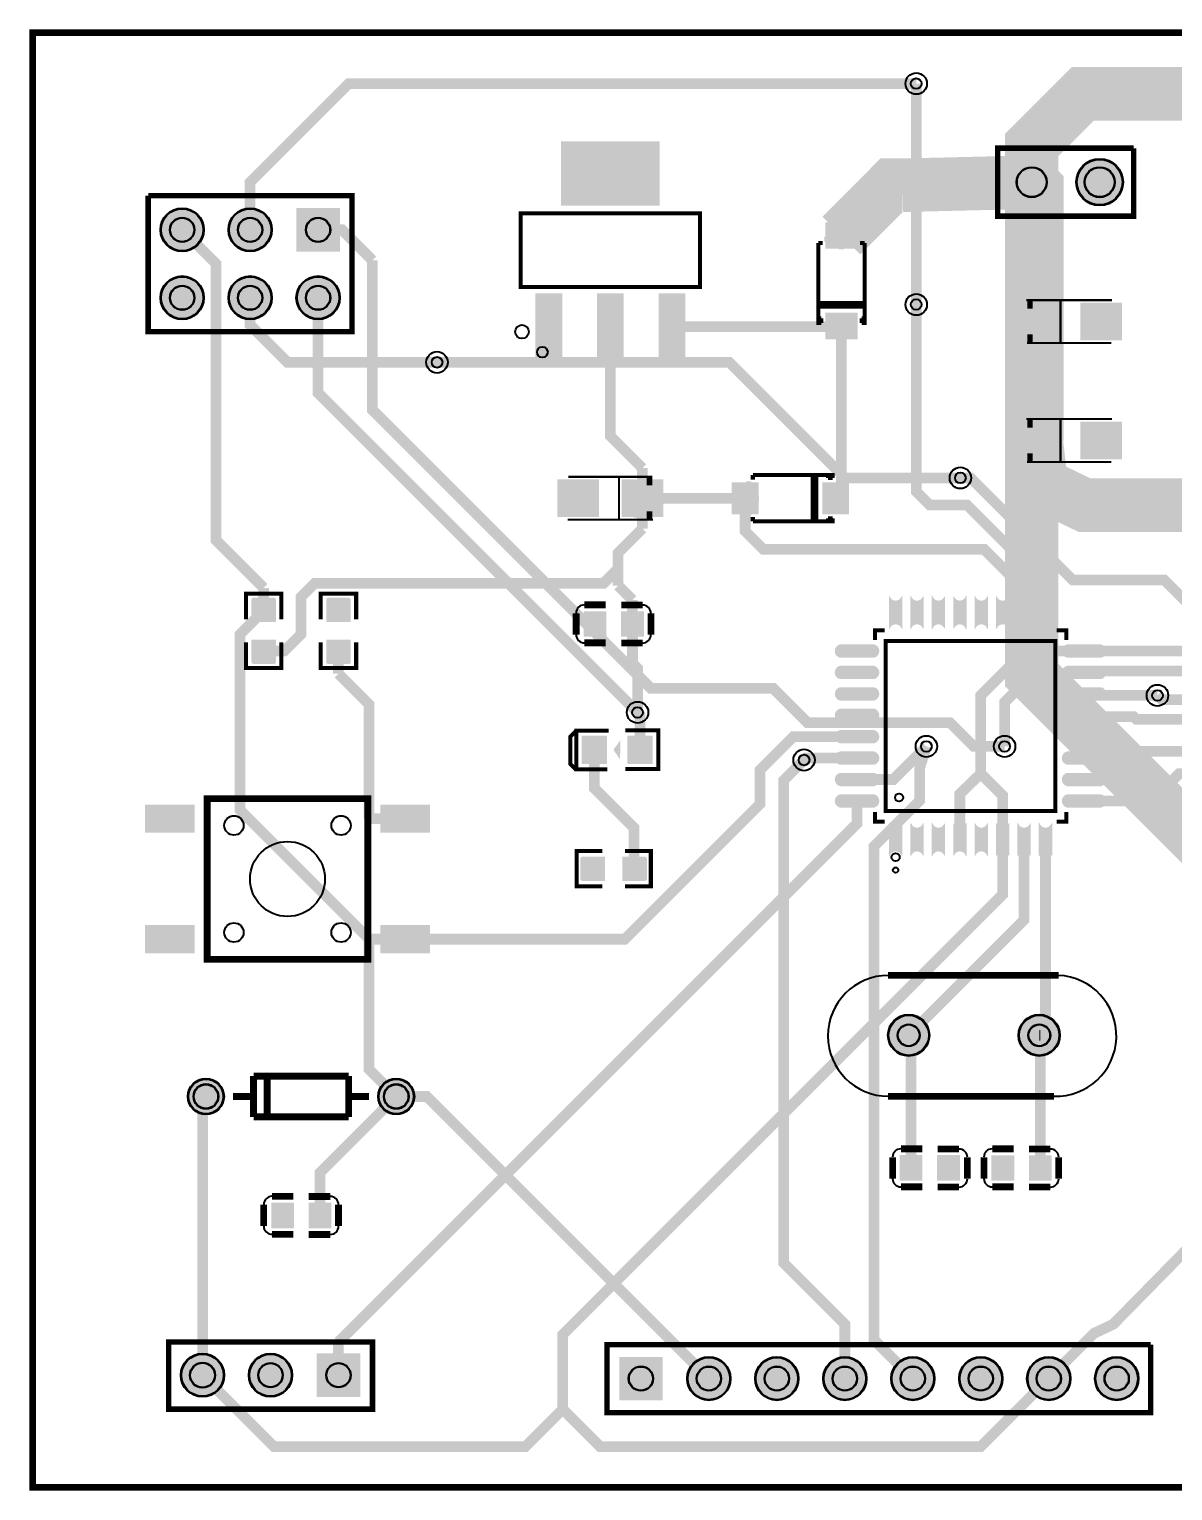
# Model space of a CAD drawing. Header units: millimetres. Extents: x 8 to 90.2, y 31.8 to 86.4.
# Drawn here: x 8 to 50.7, y 31.8 to 86.4 of the extents above; entities that cross this region are included whole.
import ezdxf

# ---------------------------------------------------------------- set-up
doc = ezdxf.new("R2010")
doc.units = ezdxf.units.MM
for name, color, linetype, true_color in [('BoardOutLine', 7, 'Continuous', 0xff00ff), ('BottomLayer', 7, 'Continuous', 0x0000ff), ('BottomSolderMaskLayer', 7, 'Continuous', 0xaa00ff), ('Document', 7, 'Continuous', 0xffffff), ('Hole', 7, 'Continuous', 0x222222), ('Multi-Layer', 7, 'Continuous', 0xc0c0c0), ('TopLayer', 7, 'Continuous', 0xff0000), ('TopPasteMaskLayer', 7, 'Continuous', 0x808080), ('TopSilkLayer', 7, 'Continuous', 0xffcc00), ('TopSolderMaskLayer', 7, 'Continuous', 0x800080)]:
    doc.layers.add(name, color=color, linetype=linetype, true_color=true_color)

msp = doc.modelspace()

# ---------------------------------------------------------------- hatches: boundary and pattern name
at = {"layer": 'BottomSolderMaskLayer'}
for points in [[(44.591, 81.458), (46.342, 81.458), (46.342, 79.832), (44.591, 79.832)], [(47.131, 80.645, 1), (48.881, 80.645, 1)], [(12.903, 78.867, 1), (14.529, 78.867, 1)], [(15.443, 78.867, 1), (17.069, 78.867, 1)], [(19.609, 78.054), (17.983, 78.054), (17.983, 79.68), (19.609, 79.68)], [(12.903, 76.327, 1), (14.529, 76.327, 1)], [(15.443, 76.327, 1), (17.069, 76.327, 1)], [(17.983, 76.327, 1), (19.609, 76.327, 1)], [(40.092, 48.768, 1), (41.643, 48.768, 1)], [(44.972, 48.768, 1), (46.522, 48.768, 1)], [(13.929, 46.482, 1), (15.281, 46.482, 1)], [(21.041, 46.482, 1), (22.393, 46.482, 1)], [(13.665, 36.068, 1), (15.291, 36.068, 1)], [(16.205, 36.068, 1), (17.831, 36.068, 1)], [(20.371, 35.255), (18.745, 35.255), (18.745, 36.881), (20.371, 36.881)], [(30.048, 36.754), (31.674, 36.754), (31.674, 35.128), (30.048, 35.128)], [(32.588, 35.941, 1), (34.214, 35.941, 1)], [(35.128, 35.941, 1), (36.754, 35.941, 1)], [(37.668, 35.941, 1), (39.294, 35.941, 1)], [(40.208, 35.941, 1), (41.834, 35.941, 1)], [(42.748, 35.941, 1), (44.374, 35.941, 1)], [(45.288, 35.941, 1), (46.914, 35.941, 1)], [(47.828, 35.941, 1), (49.454, 35.941, 1)]]:
    msp.add_hatch(color=256, dxfattribs=at).paths.add_polyline_path(points)
at = {"layer": 'Document'}
for points in [[(38.256, 78.898), (38.446, 78.898), (38.446, 78.139), (38.256, 78.139)], [(37.719, 78.613), (38.983, 78.613), (38.983, 78.424), (37.719, 78.424)], [(45.3, 76.251), (45.503, 76.251), (45.503, 75.921), (45.3, 75.921)], [(45.782, 76.162), (45.986, 76.162), (45.986, 74.765), (45.782, 74.765)], [(38.259, 74.932), (38.449, 74.932), (38.449, 75.69), (38.259, 75.69)], [(46.253, 75.569), (46.253, 75.359), (45.413, 75.359), (45.413, 75.569)], [(48.364, 75.569), (48.364, 75.359), (47.524, 75.359), (47.524, 75.569)], [(45.5, 74.625), (45.297, 74.625), (45.297, 74.956), (45.5, 74.956)], [(45.3, 71.806), (45.503, 71.806), (45.503, 71.476), (45.3, 71.476)], [(45.782, 71.717), (45.986, 71.717), (45.986, 70.32), (45.782, 70.32)], [(46.253, 71.124), (46.253, 70.914), (45.413, 70.914), (45.413, 71.124)], [(48.364, 71.124), (48.364, 70.914), (47.524, 70.914), (47.524, 71.124)], [(45.5, 70.18), (45.297, 70.18), (45.297, 70.511), (45.5, 70.511)], [(30.799, 68.11), (30.596, 68.11), (30.596, 69.507), (30.799, 69.507)], [(31.081, 69.647), (31.285, 69.647), (31.285, 69.317), (31.081, 69.317)], [(34.798, 68.199), (34.798, 69.463), (34.988, 69.463), (34.988, 68.199)], [(28.217, 68.704), (28.217, 68.914), (29.057, 68.914), (29.057, 68.704)], [(30.328, 68.704), (30.328, 68.914), (31.168, 68.914), (31.168, 68.704)], [(34.514, 68.736), (34.514, 68.926), (35.272, 68.926), (35.272, 68.736)], [(38.479, 68.739), (38.479, 68.929), (37.721, 68.929), (37.721, 68.739)], [(31.281, 68.021), (31.078, 68.021), (31.078, 68.352), (31.281, 68.352)]]:
    msp.add_hatch(color=256, dxfattribs=at).paths.add_polyline_path(points)
at = {"layer": 'Multi-Layer'}
for points in [[(44.616, 81.433), (46.316, 81.433), (46.316, 79.858), (44.616, 79.858)], [(47.156, 80.645, 1), (48.856, 80.645, 1)], [(12.929, 78.867, 1), (14.503, 78.867, 1)], [(15.469, 78.867, 1), (17.043, 78.867, 1)], [(19.583, 78.08), (18.009, 78.08), (18.009, 79.655), (19.583, 79.655)], [(12.929, 76.327, 1), (14.503, 76.327, 1)], [(15.469, 76.327, 1), (17.043, 76.327, 1)], [(18.009, 76.327, 1), (19.583, 76.327, 1)], [(40.117, 48.768, 1), (41.617, 48.768, 1)], [(44.997, 48.768, 1), (46.497, 48.768, 1)], [(13.955, 46.482, 1), (15.255, 46.482, 1)], [(21.067, 46.482, 1), (22.367, 46.482, 1)], [(13.691, 36.068, 1), (15.265, 36.068, 1)], [(16.231, 36.068, 1), (17.805, 36.068, 1)], [(20.345, 35.281), (18.771, 35.281), (18.771, 36.855), (20.345, 36.855)], [(30.074, 36.728), (31.648, 36.728), (31.648, 35.154), (30.074, 35.154)], [(32.614, 35.941, 1), (34.188, 35.941, 1)], [(35.154, 35.941, 1), (36.728, 35.941, 1)], [(37.694, 35.941, 1), (39.268, 35.941, 1)], [(40.234, 35.941, 1), (41.808, 35.941, 1)], [(42.774, 35.941, 1), (44.348, 35.941, 1)], [(45.314, 35.941, 1), (46.888, 35.941, 1)], [(47.854, 35.941, 1), (49.428, 35.941, 1)]]:
    msp.add_hatch(color=256, dxfattribs=at).paths.add_polyline_path(points)
at = {"layer": 'TopLayer'}
for points in [[(27.918, 79.785), (27.918, 82.151), (31.518, 82.151), (31.518, 79.785)], [(37.779, 78.18), (37.779, 79.13), (38.929, 79.13), (38.929, 78.18)], [(26.928, 74.059), (26.928, 76.425), (27.908, 76.425), (27.908, 74.059)], [(29.228, 74.059), (29.228, 76.425), (30.208, 76.425), (30.208, 74.059)], [(31.528, 74.059), (31.528, 76.425), (32.508, 76.425), (32.508, 74.059)], [(44.913, 76.118), (46.413, 76.118), (46.413, 74.759), (44.913, 74.759)], [(47.313, 76.118), (48.813, 76.118), (48.813, 74.759), (47.313, 74.759)], [(37.779, 74.795), (37.779, 75.745), (38.929, 75.745), (38.929, 74.795)], [(44.913, 71.673), (46.413, 71.673), (46.413, 70.314), (44.913, 70.314)], [(47.313, 71.673), (48.813, 71.673), (48.813, 70.314), (47.313, 70.314)], [(29.268, 68.155), (27.768, 68.155), (27.768, 69.514), (29.268, 69.514)], [(31.668, 68.155), (30.168, 68.155), (30.168, 69.514), (31.668, 69.514)], [(35.232, 68.259), (34.282, 68.259), (34.282, 69.409), (35.232, 69.409)], [(38.616, 68.259), (37.666, 68.259), (37.666, 69.409), (38.616, 69.409)], [(16.332, 64.231), (17.196, 64.231), (17.196, 65.038), (16.332, 65.038)], [(19.99, 64.231), (19.126, 64.231), (19.126, 65.038), (19.99, 65.038)], [(40.604, 65.185, -0.785398), (40.156, 65.185), (40.156, 63.949, -0.785398), (40.604, 63.949)], [(41.404, 65.185, -0.785398), (40.956, 65.185), (40.956, 63.949, -0.785398), (41.404, 63.949)], [(42.204, 65.185, -0.785398), (41.756, 65.185), (41.756, 63.949, -0.785398), (42.204, 63.949)], [(43.004, 65.185, -0.785398), (42.556, 65.185), (42.556, 63.949, -0.785398), (43.004, 63.949)], [(43.804, 65.185, -0.785398), (43.356, 65.185), (43.356, 63.949, -0.785398), (43.804, 63.949)], [(44.604, 65.185, -0.785398), (44.156, 65.185), (44.156, 63.949, -0.785398), (44.604, 63.949)], [(45.404, 65.185, -0.785398), (44.956, 65.185), (44.956, 63.949, -0.785398), (45.404, 63.949)], [(46.204, 65.185, -0.785398), (45.756, 65.185), (45.756, 63.949, -0.785398), (46.204, 63.949)], [(28.745, 64.585), (29.545, 64.585), (29.545, 63.685), (28.745, 63.685)], [(30.145, 64.585), (30.945, 64.585), (30.945, 63.685), (30.145, 63.685)], [(16.332, 63.531), (17.196, 63.531), (17.196, 62.725), (16.332, 62.725)], [(19.99, 63.531), (19.126, 63.531), (19.126, 62.725), (19.99, 62.725)], [(38.32, 62.901, -0.785398), (38.32, 63.349), (39.556, 63.349, -0.785398), (39.556, 62.901)], [(46.804, 62.901, -0.785398), (46.804, 63.349), (48.04, 63.349, -0.785398), (48.04, 62.901)], [(38.32, 62.101, -0.785398), (38.32, 62.549), (39.556, 62.549, -0.785398), (39.556, 62.101)], [(46.804, 62.101, -0.785398), (46.804, 62.549), (48.04, 62.549, -0.785398), (48.04, 62.101)], [(38.32, 61.301, -0.785398), (38.32, 61.749), (39.556, 61.749, -0.785398), (39.556, 61.301)], [(46.804, 61.301, -0.785398), (46.804, 61.749), (48.04, 61.749, -0.785398), (48.04, 61.301)], [(38.32, 60.501, -0.785398), (38.32, 60.949), (39.556, 60.949, -0.785398), (39.556, 60.501)], [(46.804, 60.501, -0.785398), (46.804, 60.949), (48.04, 60.949, -0.785398), (48.04, 60.501)], [(38.32, 59.701, -0.785398), (38.32, 60.149), (39.556, 60.149, -0.785398), (39.556, 59.701)], [(46.804, 59.701, -0.785398), (46.804, 60.149), (48.04, 60.149, -0.785398), (48.04, 59.701)], [(28.672, 58.936), (28.672, 59.936), (29.572, 59.936), (29.572, 58.936)], [(30.372, 58.936), (30.372, 59.936), (31.272, 59.936), (31.272, 58.936)], [(38.32, 58.901, -0.785398), (38.32, 59.349), (39.556, 59.349, -0.785398), (39.556, 58.901)], [(46.804, 58.901, -0.785398), (46.804, 59.349), (48.04, 59.349, -0.785398), (48.04, 58.901)], [(38.32, 58.101, -0.785398), (38.32, 58.549), (39.556, 58.549, -0.785398), (39.556, 58.101)], [(46.804, 58.101, -0.785398), (46.804, 58.549), (48.04, 58.549, -0.785398), (48.04, 58.101)], [(14.153, 56.36), (12.353, 56.36), (12.353, 57.36), (14.153, 57.36)], [(22.953, 56.36), (21.153, 56.36), (21.153, 57.36), (22.953, 57.36)], [(38.32, 57.301, -0.785398), (38.32, 57.749), (39.556, 57.749, -0.785398), (39.556, 57.301)], [(46.804, 57.301, -0.785398), (46.804, 57.749), (48.04, 57.749, -0.785398), (48.04, 57.301)], [(40.604, 56.701, -0.785398), (40.156, 56.701), (40.156, 55.465, -0.785398), (40.604, 55.465)], [(41.404, 56.701, -0.785398), (40.956, 56.701), (40.956, 55.465, -0.785398), (41.404, 55.465)], [(42.204, 56.701, -0.785398), (41.756, 56.701), (41.756, 55.465, -0.785398), (42.204, 55.465)], [(43.004, 56.701, -0.785398), (42.556, 56.701), (42.556, 55.465, -0.785398), (43.004, 55.465)], [(43.804, 56.701, -0.785398), (43.356, 56.701), (43.356, 55.465, -0.785398), (43.804, 55.465)], [(44.604, 56.701, -0.785398), (44.156, 56.701), (44.156, 55.465, -0.785398), (44.604, 55.465)], [(45.404, 56.701, -0.785398), (44.956, 56.701), (44.956, 55.465, -0.785398), (45.404, 55.465)], [(46.204, 56.701, -0.785398), (45.756, 56.701), (45.756, 55.465, -0.785398), (46.204, 55.465)], [(29.495, 55.423), (29.495, 54.559), (28.689, 54.559), (28.689, 55.423)], [(30.195, 55.423), (30.195, 54.559), (31.002, 54.559), (31.002, 55.423)], [(14.153, 51.86), (12.353, 51.86), (12.353, 52.86), (14.153, 52.86)], [(22.953, 51.86), (21.153, 51.86), (21.153, 52.86), (22.953, 52.86)], [(41.356, 43.365), (40.556, 43.365), (40.556, 44.265), (41.356, 44.265)], [(42.756, 43.365), (41.956, 43.365), (41.956, 44.265), (42.756, 44.265)], [(43.985, 44.26), (44.785, 44.26), (44.785, 43.36), (43.985, 43.36)], [(45.385, 44.26), (46.185, 44.26), (46.185, 43.36), (45.385, 43.36)], [(17.069, 42.487), (17.869, 42.487), (17.869, 41.587), (17.069, 41.587)], [(18.469, 42.487), (19.269, 42.487), (19.269, 41.587), (18.469, 41.587)]]:
    msp.add_hatch(color=256, dxfattribs=at).paths.add_polyline_path(points)
at = {"layer": 'TopPasteMaskLayer'}
for points in [[(27.918, 79.785), (27.918, 82.151), (31.518, 82.151), (31.518, 79.785)], [(37.779, 78.18), (37.779, 79.13), (38.929, 79.13), (38.929, 78.18)], [(26.928, 74.059), (26.928, 76.425), (27.908, 76.425), (27.908, 74.059)], [(29.228, 74.059), (29.228, 76.425), (30.208, 76.425), (30.208, 74.059)], [(31.528, 74.059), (31.528, 76.425), (32.508, 76.425), (32.508, 74.059)], [(44.913, 76.118), (46.413, 76.118), (46.413, 74.759), (44.913, 74.759)], [(47.313, 76.118), (48.813, 76.118), (48.813, 74.759), (47.313, 74.759)], [(37.779, 74.795), (37.779, 75.745), (38.929, 75.745), (38.929, 74.795)], [(44.913, 71.673), (46.413, 71.673), (46.413, 70.314), (44.913, 70.314)], [(47.313, 71.673), (48.813, 71.673), (48.813, 70.314), (47.313, 70.314)], [(29.268, 68.155), (27.768, 68.155), (27.768, 69.514), (29.268, 69.514)], [(31.668, 68.155), (30.168, 68.155), (30.168, 69.514), (31.668, 69.514)], [(35.232, 68.259), (34.282, 68.259), (34.282, 69.409), (35.232, 69.409)], [(38.616, 68.259), (37.666, 68.259), (37.666, 69.409), (38.616, 69.409)], [(17.164, 64.236), (16.936, 64.236), (16.936, 64.616), (16.606, 64.616), (16.606, 64.236), (16.364, 64.236), (16.314, 64.286), (16.314, 65.076), (16.364, 65.126), (17.164, 65.126), (17.214, 65.076), (17.214, 64.286)], [(19.108, 65.076), (19.108, 64.276), (19.158, 64.226), (19.386, 64.226), (19.386, 64.596), (19.716, 64.596), (19.716, 64.226), (19.958, 64.226), (20.008, 64.276), (20.008, 65.076), (19.958, 65.126), (19.158, 65.126)], [(40.604, 65.185, -0.785398), (40.156, 65.185), (40.156, 63.949, -0.785398), (40.604, 63.949)], [(41.404, 65.185, -0.785398), (40.956, 65.185), (40.956, 63.949, -0.785398), (41.404, 63.949)], [(42.204, 65.185, -0.785398), (41.756, 65.185), (41.756, 63.949, -0.785398), (42.204, 63.949)], [(43.004, 65.185, -0.785398), (42.556, 65.185), (42.556, 63.949, -0.785398), (43.004, 63.949)], [(43.804, 65.185, -0.785398), (43.356, 65.185), (43.356, 63.949, -0.785398), (43.804, 63.949)], [(44.604, 65.185, -0.785398), (44.156, 65.185), (44.156, 63.949, -0.785398), (44.604, 63.949)], [(45.404, 65.185, -0.785398), (44.956, 65.185), (44.956, 63.949, -0.785398), (45.404, 63.949)], [(46.204, 65.185, -0.785398), (45.756, 65.185), (45.756, 63.949, -0.785398), (46.204, 63.949)], [(28.745, 64.585), (29.545, 64.585), (29.545, 63.685), (28.745, 63.685)], [(30.145, 64.585), (30.945, 64.585), (30.945, 63.685), (30.145, 63.685)], [(17.214, 62.686), (17.214, 63.486), (17.164, 63.536), (16.936, 63.536), (16.936, 63.166), (16.606, 63.166), (16.606, 63.536), (16.364, 63.536), (16.314, 63.486), (16.314, 62.686), (16.364, 62.636), (17.164, 62.636)], [(19.158, 63.526), (19.386, 63.526), (19.386, 63.146), (19.716, 63.146), (19.716, 63.526), (19.958, 63.526), (20.008, 63.476), (20.008, 62.686), (19.958, 62.636), (19.158, 62.636), (19.108, 62.686), (19.108, 63.476)], [(38.32, 62.901, -0.785398), (38.32, 63.349), (39.556, 63.349, -0.785398), (39.556, 62.901)], [(46.804, 62.901, -0.785398), (46.804, 63.349), (48.04, 63.349, -0.785398), (48.04, 62.901)], [(38.32, 62.101, -0.785398), (38.32, 62.549), (39.556, 62.549, -0.785398), (39.556, 62.101)], [(46.804, 62.101, -0.785398), (46.804, 62.549), (48.04, 62.549, -0.785398), (48.04, 62.101)], [(38.32, 61.301, -0.785398), (38.32, 61.749), (39.556, 61.749, -0.785398), (39.556, 61.301)], [(46.804, 61.301, -0.785398), (46.804, 61.749), (48.04, 61.749, -0.785398), (48.04, 61.301)], [(38.32, 60.501, -0.785398), (38.32, 60.949), (39.556, 60.949, -0.785398), (39.556, 60.501)], [(46.804, 60.501, -0.785398), (46.804, 60.949), (48.04, 60.949, -0.785398), (48.04, 60.501)], [(38.32, 59.701, -0.785398), (38.32, 60.149), (39.556, 60.149, -0.785398), (39.556, 59.701)], [(46.804, 59.701, -0.785398), (46.804, 60.149), (48.04, 60.149, -0.785398), (48.04, 59.701)], [(28.672, 58.936), (28.672, 59.936), (29.572, 59.936), (29.572, 58.936)], [(30.372, 58.936), (30.372, 59.936), (31.272, 59.936), (31.272, 58.936)], [(38.32, 58.901, -0.785398), (38.32, 59.349), (39.556, 59.349, -0.785398), (39.556, 58.901)], [(46.804, 58.901, -0.785398), (46.804, 59.349), (48.04, 59.349, -0.785398), (48.04, 58.901)], [(38.32, 58.101, -0.785398), (38.32, 58.549), (39.556, 58.549, -0.785398), (39.556, 58.101)], [(46.804, 58.101, -0.785398), (46.804, 58.549), (48.04, 58.549, -0.785398), (48.04, 58.101)], [(14.153, 56.36), (12.353, 56.36), (12.353, 57.36), (14.153, 57.36)], [(22.953, 56.36), (21.153, 56.36), (21.153, 57.36), (22.953, 57.36)], [(38.32, 57.301, -0.785398), (38.32, 57.749), (39.556, 57.749, -0.785398), (39.556, 57.301)], [(46.804, 57.301, -0.785398), (46.804, 57.749), (48.04, 57.749, -0.785398), (48.04, 57.301)], [(40.604, 56.701, -0.785398), (40.156, 56.701), (40.156, 55.465, -0.785398), (40.604, 55.465)], [(41.404, 56.701, -0.785398), (40.956, 56.701), (40.956, 55.465, -0.785398), (41.404, 55.465)], [(42.204, 56.701, -0.785398), (41.756, 56.701), (41.756, 55.465, -0.785398), (42.204, 55.465)], [(43.004, 56.701, -0.785398), (42.556, 56.701), (42.556, 55.465, -0.785398), (43.004, 55.465)], [(43.804, 56.701, -0.785398), (43.356, 56.701), (43.356, 55.465, -0.785398), (43.804, 55.465)], [(44.604, 56.701, -0.785398), (44.156, 56.701), (44.156, 55.465, -0.785398), (44.604, 55.465)], [(45.404, 56.701, -0.785398), (44.956, 56.701), (44.956, 55.465, -0.785398), (45.404, 55.465)], [(46.204, 56.701, -0.785398), (45.756, 56.701), (45.756, 55.465, -0.785398), (46.204, 55.465)], [(28.65, 54.541), (29.45, 54.541), (29.5, 54.591), (29.5, 54.819), (29.13, 54.819), (29.13, 55.149), (29.5, 55.149), (29.5, 55.391), (29.45, 55.441), (28.65, 55.441), (28.6, 55.391), (28.6, 54.591)], [(30.2, 54.591), (30.2, 54.819), (30.58, 54.819), (30.58, 55.149), (30.2, 55.149), (30.2, 55.391), (30.25, 55.441), (31.04, 55.441), (31.09, 55.391), (31.09, 54.591), (31.04, 54.541), (30.25, 54.541)], [(14.153, 51.86), (12.353, 51.86), (12.353, 52.86), (14.153, 52.86)], [(22.953, 51.86), (21.153, 51.86), (21.153, 52.86), (22.953, 52.86)], [(41.356, 43.365), (40.556, 43.365), (40.556, 44.265), (41.356, 44.265)], [(42.756, 43.365), (41.956, 43.365), (41.956, 44.265), (42.756, 44.265)], [(43.985, 44.26), (44.785, 44.26), (44.785, 43.36), (43.985, 43.36)], [(45.385, 44.26), (46.185, 44.26), (46.185, 43.36), (45.385, 43.36)], [(17.069, 42.487), (17.869, 42.487), (17.869, 41.587), (17.069, 41.587)], [(18.469, 42.487), (19.269, 42.487), (19.269, 41.587), (18.469, 41.587)]]:
    msp.add_hatch(color=256, dxfattribs=at).paths.add_polyline_path(points)
at = {"layer": 'TopSilkLayer'}
msp.add_hatch(color=256, dxfattribs=at).paths.add_polyline_path([(30.082, 59.076), (30.092, 59.796), (29.832, 59.436)])
at = {"layer": 'TopSolderMaskLayer'}
for points in [[(27.879, 79.768), (27.879, 82.168), (31.557, 82.168), (31.557, 79.768)], [(44.591, 81.458), (46.342, 81.458), (46.342, 79.832), (44.591, 79.832)], [(47.131, 80.645, 1), (48.881, 80.645, 1)], [(12.903, 78.867, 1), (14.529, 78.867, 1)], [(15.443, 78.867, 1), (17.069, 78.867, 1)], [(19.609, 78.054), (17.983, 78.054), (17.983, 79.68), (19.609, 79.68)], [(37.748, 78.159), (37.748, 79.151), (38.96, 79.151), (38.96, 78.159)], [(12.903, 76.327, 1), (14.529, 76.327, 1)], [(15.443, 76.327, 1), (17.069, 76.327, 1)], [(17.983, 76.327, 1), (19.609, 76.327, 1)], [(26.918, 73.998), (26.918, 76.486), (27.919, 76.486), (27.919, 73.998)], [(29.218, 73.998), (29.218, 76.486), (30.219, 76.486), (30.219, 73.998)], [(31.518, 73.998), (31.518, 76.486), (32.519, 76.486), (32.519, 73.998)], [(44.888, 76.143), (46.439, 76.143), (46.439, 74.733), (44.888, 74.733)], [(47.288, 76.143), (48.838, 76.143), (48.838, 74.733), (47.288, 74.733)], [(37.748, 74.774), (37.748, 75.766), (38.96, 75.766), (38.96, 74.774)], [(44.888, 71.698), (46.439, 71.698), (46.439, 70.288), (44.888, 70.288)], [(47.288, 71.698), (48.838, 71.698), (48.838, 70.288), (47.288, 70.288)], [(29.293, 68.129), (27.743, 68.129), (27.743, 69.539), (29.293, 69.539)], [(31.693, 68.129), (30.143, 68.129), (30.143, 69.539), (31.693, 69.539)], [(35.257, 68.234), (34.256, 68.234), (34.256, 69.435), (35.257, 69.435)], [(38.642, 68.234), (37.641, 68.234), (37.641, 69.435), (38.642, 69.435)], [(16.305, 64.207), (17.223, 64.207), (17.223, 65.061), (16.305, 65.061)], [(20.017, 64.207), (19.099, 64.207), (19.099, 65.061), (20.017, 65.061)], [(40.629, 65.204, -0.785398), (40.131, 65.204), (40.131, 63.931, -0.785398), (40.629, 63.931)], [(41.429, 65.204, -0.785398), (40.931, 65.204), (40.931, 63.931, -0.785398), (41.429, 63.931)], [(42.23, 65.204, -0.785398), (41.731, 65.204), (41.731, 63.931, -0.785398), (42.23, 63.931)], [(43.029, 65.204, -0.785398), (42.531, 65.204), (42.531, 63.931, -0.785398), (43.029, 63.931)], [(43.83, 65.204, -0.785398), (43.331, 65.204), (43.331, 63.931, -0.785398), (43.83, 63.931)], [(44.629, 65.204, -0.785398), (44.131, 65.204), (44.131, 63.931, -0.785398), (44.629, 63.931)], [(45.429, 65.204, -0.785398), (44.931, 65.204), (44.931, 63.931, -0.785398), (45.429, 63.931)], [(46.23, 65.204, -0.785398), (45.731, 65.204), (45.731, 63.931, -0.785398), (46.23, 63.931)], [(28.72, 64.611), (29.57, 64.611), (29.57, 63.66), (28.72, 63.66)], [(30.12, 64.611), (30.97, 64.611), (30.97, 63.66), (30.12, 63.66)], [(16.305, 63.555), (17.223, 63.555), (17.223, 62.701), (16.305, 62.701)], [(20.017, 63.555), (19.099, 63.555), (19.099, 62.701), (20.017, 62.701)], [(38.301, 62.876, -0.785398), (38.301, 63.375), (39.575, 63.375, -0.785398), (39.575, 62.876)], [(46.786, 62.876, -0.785398), (46.786, 63.375), (48.059, 63.375, -0.785398), (48.059, 62.876)], [(38.301, 62.076, -0.785398), (38.301, 62.575), (39.575, 62.575, -0.785398), (39.575, 62.076)], [(46.786, 62.076, -0.785398), (46.786, 62.575), (48.059, 62.575, -0.785398), (48.059, 62.076)], [(38.301, 61.276, -0.785398), (38.301, 61.774), (39.575, 61.774, -0.785398), (39.575, 61.276)], [(46.786, 61.276, -0.785398), (46.786, 61.774), (48.059, 61.774, -0.785398), (48.059, 61.276)], [(38.301, 60.476, -0.785398), (38.301, 60.975), (39.575, 60.975, -0.785398), (39.575, 60.476)], [(46.786, 60.476, -0.785398), (46.786, 60.975), (48.059, 60.975, -0.785398), (48.059, 60.476)], [(38.301, 59.676, -0.785398), (38.301, 60.174), (39.575, 60.174, -0.785398), (39.575, 59.676)], [(46.786, 59.676, -0.785398), (46.786, 60.174), (48.059, 60.174, -0.785398), (48.059, 59.676)], [(28.649, 58.908), (28.649, 59.964), (29.595, 59.964), (29.595, 58.908)], [(30.349, 58.908), (30.349, 59.964), (31.295, 59.964), (31.295, 58.908)], [(38.301, 58.876, -0.785398), (38.301, 59.375), (39.575, 59.375, -0.785398), (39.575, 58.876)], [(46.786, 58.876, -0.785398), (46.786, 59.375), (48.059, 59.375, -0.785398), (48.059, 58.876)], [(38.301, 58.076, -0.785398), (38.301, 58.575), (39.575, 58.575, -0.785398), (39.575, 58.076)], [(46.786, 58.076, -0.785398), (46.786, 58.575), (48.059, 58.575, -0.785398), (48.059, 58.076)], [(14.178, 56.335), (12.328, 56.335), (12.328, 57.386), (14.178, 57.386)], [(22.978, 56.335), (21.128, 56.335), (21.128, 57.386), (22.978, 57.386)], [(38.301, 57.276, -0.785398), (38.301, 57.774), (39.575, 57.774, -0.785398), (39.575, 57.276)], [(46.786, 57.276, -0.785398), (46.786, 57.774), (48.059, 57.774, -0.785398), (48.059, 57.276)], [(40.629, 56.72, -0.785398), (40.131, 56.72), (40.131, 55.446, -0.785398), (40.629, 55.446)], [(41.429, 56.72, -0.785398), (40.931, 56.72), (40.931, 55.446, -0.785398), (41.429, 55.446)], [(42.23, 56.72, -0.785398), (41.731, 56.72), (41.731, 55.446, -0.785398), (42.23, 55.446)], [(43.029, 56.72, -0.785398), (42.531, 56.72), (42.531, 55.446, -0.785398), (43.029, 55.446)], [(43.83, 56.72, -0.785398), (43.331, 56.72), (43.331, 55.446, -0.785398), (43.83, 55.446)], [(44.629, 56.72, -0.785398), (44.131, 56.72), (44.131, 55.446, -0.785398), (44.629, 55.446)], [(45.429, 56.72, -0.785398), (44.931, 56.72), (44.931, 55.446, -0.785398), (45.429, 55.446)], [(46.23, 56.72, -0.785398), (45.731, 56.72), (45.731, 55.446, -0.785398), (46.23, 55.446)], [(29.52, 55.449), (29.52, 54.534), (28.663, 54.534), (28.663, 55.449)], [(30.17, 55.449), (30.17, 54.534), (31.027, 54.534), (31.027, 55.449)], [(14.178, 51.835), (12.328, 51.835), (12.328, 52.885), (14.178, 52.885)], [(22.978, 51.835), (21.128, 51.835), (21.128, 52.885), (22.978, 52.885)], [(40.092, 48.768, 1), (41.643, 48.768, 1)], [(44.972, 48.768, 1), (46.522, 48.768, 1)], [(13.929, 46.482, 1), (15.281, 46.482, 1)], [(21.041, 46.482, 1), (22.393, 46.482, 1)], [(41.381, 43.34), (40.531, 43.34), (40.531, 44.291), (41.381, 44.291)], [(42.781, 43.34), (41.931, 43.34), (41.931, 44.291), (42.781, 44.291)], [(43.96, 44.285), (44.81, 44.285), (44.81, 43.334), (43.96, 43.334)], [(45.36, 44.285), (46.21, 44.285), (46.21, 43.334), (45.36, 43.334)], [(17.043, 42.512), (17.894, 42.512), (17.894, 41.562), (17.043, 41.562)], [(18.443, 42.512), (19.294, 42.512), (19.294, 41.562), (18.443, 41.562)], [(13.665, 36.068, 1), (15.291, 36.068, 1)], [(16.205, 36.068, 1), (17.831, 36.068, 1)], [(20.371, 35.255), (18.745, 35.255), (18.745, 36.881), (20.371, 36.881)], [(30.048, 36.754), (31.674, 36.754), (31.674, 35.128), (30.048, 35.128)], [(32.588, 35.941, 1), (34.214, 35.941, 1)], [(35.128, 35.941, 1), (36.754, 35.941, 1)], [(37.668, 35.941, 1), (39.294, 35.941, 1)], [(40.208, 35.941, 1), (41.834, 35.941, 1)], [(42.748, 35.941, 1), (44.374, 35.941, 1)], [(45.288, 35.941, 1), (46.914, 35.941, 1)], [(47.828, 35.941, 1), (49.454, 35.941, 1)]]:
    msp.add_hatch(color=256, dxfattribs=at).paths.add_polyline_path(points)

# ---------------------------------------------------------------- linework, layer by layer
at = {"layer": 'BoardOutLine', "const_width": 0.254}
msp.add_lwpolyline([(9.906, 86.233), (9.906, 86.233), (90.043, 86.233), (90.043, 31.877), (8.128, 31.877), (8.128, 86.233), (9.906, 86.233), (9.906, 86.233)], close=True, dxfattribs=at)
at = {"layer": 'BottomLayer'}
for points, const_width in [([(41.148, 84.328), (41.148, 76.073)], 0.4), ([(45.466, 80.645), (45.466, 62.234), (54.412, 53.288), (54.412, 52.705)], 2), ([(18.796, 78.867), (19.685, 78.867), (20.828, 77.724)], 0.4), ([(20.828, 77.724), (20.828, 72.136), (31.232, 61.732), (35.804, 61.732), (37.084, 60.452), (42.408, 60.452), (43.297, 59.563), (44.45, 59.563)], 0.4), ([(18.796, 76.327), (18.796, 72.771), (30.734, 60.833)], 0.4), ([(23.241, 73.914), (34.163, 73.914), (38.481, 69.596), (42.799, 69.596)], 0.4), ([(70.612, 62.738), (69.586, 63.764), (64.168, 63.764), (61.709, 61.305), (50.328, 61.305), (50.165, 61.468)], 0.4), ([(41.021, 35.941), (39.571, 37.391), (39.571, 55.827), (41.275, 57.531), (41.275, 58.75), (41.529, 59.563), (41.529, 59.563)], 0.4), ([(38.481, 35.941), (38.481, 37.973), (36.195, 40.259), (36.195, 58.293), (36.957, 59.055)], 0.4), ([(77.597, 58.42), (77.254, 58.763), (68.923, 58.763), (48.514, 37.973), (47.793, 37.633), (46.101, 35.941)], 0.4), ([(14.478, 36.068), (14.478, 46.355), (14.605, 46.482)], 0.4), ([(33.401, 35.941), (22.86, 46.482), (21.717, 46.482)], 0.4)]:
    msp.add_lwpolyline(points, dxfattribs=dict(at, const_width=const_width))
at = {"layer": 'BottomSolderMaskLayer'}
for centre, radius in [((48.006, 80.645), 0.875), ((45.466, 80.645), 0.566), ((48.006, 80.645), 0.566), ((13.716, 78.867), 0.813), ((13.716, 78.867), 0.459), ((16.256, 78.867), 0.813), ((16.256, 78.867), 0.459), ((18.796, 78.867), 0.459), ((13.716, 76.327), 0.813), ((16.256, 76.327), 0.813), ((18.796, 76.327), 0.813), ((13.716, 76.327), 0.459), ((16.256, 76.327), 0.459), ((18.796, 76.327), 0.459), ((40.867, 48.768), 0.775), ((40.867, 48.768), 0.414), ((45.747, 48.768), 0.775), ((45.747, 48.768), 0.414), ((14.605, 46.482), 0.676), ((21.717, 46.482), 0.676), ((14.605, 46.482), 0.467), ((21.717, 46.482), 0.467), ((14.478, 36.068), 0.813), ((17.018, 36.068), 0.813), ((33.401, 35.941), 0.813), ((35.941, 35.941), 0.813), ((38.481, 35.941), 0.813), ((41.021, 35.941), 0.813), ((43.561, 35.941), 0.813), ((46.101, 35.941), 0.813), ((48.641, 35.941), 0.813), ((14.478, 36.068), 0.472), ((17.018, 36.068), 0.459), ((19.558, 36.068), 0.459), ((30.861, 35.941), 0.459), ((33.401, 35.941), 0.459), ((35.941, 35.941), 0.459), ((38.481, 35.941), 0.459), ((41.021, 35.941), 0.459), ((43.561, 35.941), 0.459), ((46.101, 35.941), 0.459), ((48.641, 35.941), 0.459)]:
    msp.add_circle(centre, radius, dxfattribs=at)
at = {"layer": 'Document'}
for centre, radius in [((27.178, 74.295), 0.2), ((40.38, 55.425), 0.15)]:
    msp.add_circle(centre, radius, dxfattribs=at)
at = {"layer": 'Hole'}
for centre in [(41.148, 84.328), (41.148, 76.073), (23.241, 73.914), (42.799, 69.596), (50.165, 61.468), (30.734, 60.833), (41.529, 59.563), (44.45, 59.563), (36.957, 59.055)]:
    msp.add_circle(centre, 0.2, dxfattribs=at)
at = {"layer": 'Multi-Layer'}
for centre, radius in [((41.148, 84.328), 0.4), ((48.006, 80.645), 0.85), ((45.466, 80.645), 0.55), ((48.006, 80.645), 0.55), ((13.716, 78.867), 0.787), ((13.716, 78.867), 0.445), ((16.256, 78.867), 0.787), ((16.256, 78.867), 0.445), ((18.796, 78.867), 0.445), ((13.716, 76.327), 0.787), ((16.256, 76.327), 0.787), ((18.796, 76.327), 0.787), ((13.716, 76.327), 0.445), ((16.256, 76.327), 0.445), ((18.796, 76.327), 0.445), ((41.148, 76.073), 0.4), ((23.241, 73.914), 0.4), ((42.799, 69.596), 0.4), ((50.165, 61.468), 0.4), ((30.734, 60.833), 0.4), ((41.529, 59.563), 0.4), ((44.45, 59.563), 0.4), ((36.957, 59.055), 0.4), ((40.867, 48.768), 0.75), ((40.867, 48.768), 0.4), ((45.747, 48.768), 0.75), ((45.747, 48.768), 0.4), ((14.605, 46.482), 0.65), ((21.717, 46.482), 0.65), ((14.605, 46.482), 0.45), ((21.717, 46.482), 0.45), ((14.478, 36.068), 0.787), ((17.018, 36.068), 0.787), ((33.401, 35.941), 0.787), ((35.941, 35.941), 0.787), ((38.481, 35.941), 0.787), ((41.021, 35.941), 0.787), ((43.561, 35.941), 0.787), ((46.101, 35.941), 0.787), ((48.641, 35.941), 0.787), ((14.478, 36.068), 0.457), ((17.018, 36.068), 0.445), ((19.558, 36.068), 0.445), ((30.861, 35.941), 0.445), ((33.401, 35.941), 0.445), ((35.941, 35.941), 0.445), ((38.481, 35.941), 0.445), ((41.021, 35.941), 0.445), ((43.561, 35.941), 0.445), ((46.101, 35.941), 0.445), ((48.641, 35.941), 0.445)]:
    msp.add_circle(centre, radius, dxfattribs=at)
at = {"layer": 'TopLayer'}
for points, const_width in [([(45.466, 80.645), (45.464, 82.037), (47.374, 83.947), (79.502, 83.947), (81.534, 81.915)], 2), ([(41.148, 84.328), (19.939, 84.328), (16.256, 80.645), (16.256, 78.867)], 0.4), ([(38.354, 78.654), (40.229, 80.531), (40.615, 80.531)], 2), ([(45.466, 80.645), (40.615, 80.53)], 2), ([(45.466, 80.645), (45.663, 80.448), (45.663, 75.438)], 2), ([(13.716, 78.867), (14.986, 77.597), (14.986, 67.266), (16.764, 65.488)], 0.4), ([(16.256, 76.327), (16.256, 75.311), (17.653, 73.914), (23.241, 73.914)], 0.4), ([(29.718, 76.059), (29.718, 75.242)], 0.4), ([(45.979, 64.567), (45.979, 65.654), (43.053, 68.58), (41.656, 68.58), (41.148, 69.088), (41.148, 76.073)], 0.4), ([(45.663, 75.438), (45.663, 70.993)], 2), ([(29.718, 75.242), (29.718, 71.164), (30.918, 69.964)], 0.4), ([(38.354, 75.27), (38.326, 75.242), (32.018, 75.242)], 0.4), ([(38.141, 68.834), (38.354, 69.047), (38.354, 75.27)], 0.4), ([(45.628, 71.057), (45.812, 69.406)], 2), ([(30.918, 68.834), (30.918, 69.964)], 0.4), ([(57.099, 68.58), (47.437, 68.58), (45.847, 69.342)], 2), ([(42.799, 69.596), (43.18, 69.596), (46.99, 65.786), (50.419, 65.786), (53.975, 62.23)], 0.4), ([(30.918, 68.834), (34.757, 68.834)], 0.4), ([(30.918, 68.834), (30.918, 67.705)], 0.4), ([(45.179, 64.567), (45.179, 65.438), (43.688, 66.929), (35.433, 66.929), (34.757, 67.605), (34.757, 68.834)], 0.4), ([(30.009, 65.571), (30.009, 66.796), (30.918, 67.705)], 0.4), ([(16.764, 63.127), (17.534, 63.127), (18.161, 63.754), (18.161, 65.151), (18.669, 65.659), (29.464, 65.659), (30.01, 66.205)], 0.4), ([(16.764, 64.634), (16.764, 65.488)], 0.4), ([(30.009, 65.571), (30.545, 65.035)], 0.4), ([(30.545, 64.135), (30.545, 65.035)], 0.4), ([(20.703, 52.36), (15.88, 57.183), (15.88, 63.751), (16.764, 64.634)], 0.4), ([(45.179, 64.567), (45.179, 63.086), (43.561, 61.468), (43.561, 58.547), (44.379, 57.729), (44.379, 57.376)], 0.4), ([(30.546, 64.135), (30.546, 62.672), (30.734, 62.484), (30.734, 60.833)], 0.4), ([(77.597, 63.5), (77.343, 63.754), (70.089, 63.754), (69.591, 63.256), (69.591, 63.071), (67.775, 61.257), (53.678, 61.257), (51.811, 63.124), (47.422, 63.124)], 0.4), ([(19.558, 63.128), (19.558, 62.275)], 0.4), ([(47.422, 63.124), (46.36, 63.124), (44.45, 61.214), (44.45, 59.563)], 0.4), ([(20.703, 56.86), (20.703, 61.13), (19.558, 62.275)], 0.4), ([(51.308, 62.23), (51.161, 62.377), (47.474, 62.377), (47.422, 62.325)], 0.4), ([(50.165, 61.468), (47.479, 61.468), (47.422, 61.525)], 0.4), ([(30.822, 59.436), (30.822, 60.745), (30.734, 60.833)], 0.4), ([(47.422, 60.725), (47.474, 60.674), (49.273, 60.674), (49.367, 60.58), (69.193, 60.58)], 0.4), ([(38.938, 59.926), (36.556, 59.926), (35.306, 58.674), (35.306, 57.404), (30.262, 52.36), (22.052, 52.36)], 0.4), ([(47.422, 59.925), (48.232, 59.925), (48.782, 59.375), (70.557, 59.375), (72.021, 57.911)], 0.4), ([(30.599, 54.991), (30.599, 56.523), (29.121, 58.001), (29.121, 59.436)], 0.4), ([(38.938, 58.326), (40.292, 58.326), (41.529, 59.563)], 0.4), ([(38.938, 59.125), (37.027, 59.125), (36.957, 59.055)], 0.4), ([(43.561, 58.547), (42.779, 57.79), (42.779, 56.083)], 0.4), ([(77.597, 55.88), (76.419, 57.059), (71.085, 57.059), (69.596, 58.547), (50.98, 58.547), (49.959, 57.526), (47.422, 57.526)], 0.4), ([(19.558, 37.306), (38.938, 56.686), (38.938, 57.525)], 0.4), ([(44.38, 57.377), (44.38, 56.083)], 0.4), ([(22.053, 56.86), (20.703, 56.86)], 0.4), ([(27.94, 34.798), (27.94, 34.798), (27.94, 37.59), (44.379, 54.028), (44.379, 56.083)], 0.4), ([(45.18, 56.083), (45.18, 53.081), (40.867, 48.768)], 0.4), ([(45.98, 56.083), (45.98, 48.963), (45.785, 48.768)], 0.4), ([(21.717, 46.482), (20.703, 47.496), (20.703, 52.36)], 0.4), ([(22.053, 52.36), (20.703, 52.36)], 0.4), ([(40.956, 43.815), (40.956, 48.679), (40.867, 48.768)], 0.4), ([(45.785, 48.768), (45.747, 48.768)], 0.4), ([(45.785, 48.768), (45.785, 43.81)], 0.4), ([(21.717, 46.482), (18.869, 43.634), (18.869, 42.037)], 0.4), ([(19.558, 36.068), (19.558, 37.306)], 0.4), ([(27.94, 34.798), (26.543, 33.401), (17.145, 33.401), (14.478, 36.068)], 0.4), ([(27.94, 34.798), (29.337, 33.401), (43.561, 33.401), (46.101, 35.941)], 0.4)]:
    msp.add_lwpolyline(points, dxfattribs=dict(at, const_width=const_width))
at = {"layer": 'TopSilkLayer'}
for points, const_width in [([(49.276, 81.915), (49.276, 79.375), (44.196, 79.375), (44.196, 81.915), (46.101, 81.915)], 0.203), ([(49.276, 81.915), (46.101, 81.915)], 0.203), ([(12.446, 80.137), (12.446, 75.057), (20.066, 75.057), (20.066, 80.137), (12.446, 80.137), (17.314, 80.137)], 0.203), ([(37.488, 75.556), (37.488, 78.368)], 0.152), ([(37.488, 78.368), (37.656, 78.368)], 0.152), ([(39.22, 78.368), (39.052, 78.368)], 0.152), ([(39.22, 75.556), (39.22, 78.368)], 0.152), ([(37.488, 76.135), (39.22, 76.135)], 0.152), ([(37.488, 75.992), (39.22, 75.992)], 0.152), ([(45.263, 76.238), (48.463, 76.238)], 0.08), ([(46.54, 74.638), (46.543, 76.238)], 0.08), ([(37.599, 75.382), (37.488, 75.382), (37.488, 75.556)], 0.152), ([(37.488, 75.556), (37.599, 75.556)], 0.152), ([(37.599, 75.382), (37.599, 75.556)], 0.152), ([(39.109, 75.382), (39.109, 75.556)], 0.152), ([(39.22, 75.556), (39.22, 75.382), (39.109, 75.382)], 0.152), ([(39.109, 75.556), (39.22, 75.556)], 0.152), ([(45.288, 74.638), (48.438, 74.638)], 0.08), ([(45.263, 71.793), (48.463, 71.793)], 0.08), ([(46.54, 70.193), (46.543, 71.793)], 0.08), ([(45.288, 70.193), (48.438, 70.193)], 0.08), ([(31.293, 69.634), (28.143, 69.634)], 0.08), ([(30.042, 69.634), (30.038, 68.034)], 0.08), ([(37.855, 69.7), (35.043, 69.7)], 0.152), ([(35.043, 69.7), (35.043, 69.532)], 0.152), ([(37.276, 67.968), (37.276, 69.7)], 0.152), ([(37.419, 67.968), (37.419, 69.7)], 0.152), ([(37.855, 69.7), (38.029, 69.7), (38.029, 69.589)], 0.152), ([(37.855, 69.589), (37.855, 69.7)], 0.152), ([(38.029, 69.589), (37.855, 69.589)], 0.152), ([(31.318, 68.034), (28.118, 68.034)], 0.08), ([(35.043, 67.968), (35.043, 68.136)], 0.152), ([(37.855, 67.968), (35.043, 67.968)], 0.152), ([(38.029, 68.079), (37.855, 68.079)], 0.152), ([(38.029, 68.079), (38.029, 67.968), (37.855, 67.968)], 0.152), ([(37.855, 67.968), (37.855, 68.079)], 0.152), ([(16.103, 64.307), (16.103, 65.266), (17.425, 65.266), (17.425, 64.307)], 0.152), ([(20.219, 64.307), (20.219, 65.266), (18.897, 65.266), (18.897, 64.307)], 0.152), ([(28.44, 64.541), (28.44, 63.741)], 0.254), ([(29.549, 64.851), (28.749, 64.851)], 0.254), ([(30.125, 64.845), (30.925, 64.845)], 0.254), ([(31.235, 64.535), (31.235, 63.735)], 0.254), ([(39.604, 63.54), (39.604, 63.901), (39.966, 63.901)], 0.152), ([(46.756, 63.54), (46.756, 63.901), (46.395, 63.901)], 0.152), ([(16.103, 63.455), (16.103, 62.496), (17.425, 62.496), (17.425, 63.455)], 0.152), ([(20.219, 63.455), (20.219, 62.496), (18.897, 62.496), (18.897, 63.455)], 0.152), ([(29.549, 63.431), (28.749, 63.431)], 0.254), ([(30.125, 63.425), (30.925, 63.425)], 0.254), ([(28.452, 58.706), (28.422, 58.706), (28.222, 58.906), (28.222, 59.926), (28.252, 59.956), (28.452, 60.156)], 0.15), ([(29.602, 58.706), (28.452, 58.706), (28.452, 60.156), (29.652, 60.156)], 0.15), ([(30.272, 60.166), (31.512, 60.166), (31.512, 58.716), (30.272, 58.716)], 0.15), ([(39.604, 57.111), (39.604, 56.749), (39.966, 56.749)], 0.152), ([(46.756, 57.111), (46.756, 56.749), (46.395, 56.749)], 0.152), ([(29.419, 55.652), (28.46, 55.652), (28.46, 54.331), (29.419, 54.331)], 0.152), ([(30.271, 55.652), (31.23, 55.652), (31.23, 54.331), (30.271, 54.331)], 0.152), ([(40.099, 51.007), (46.25, 51.007), (46.467, 51.007)], 0.254), ([(16.383, 47.244), (19.939, 47.244)], 0.254), ([(16.383, 46.482), (16.383, 47.244)], 0.254), ([(16.891, 47.117), (16.891, 45.847)], 0.254), ([(19.939, 47.244), (19.939, 46.482)], 0.254), ([(16.383, 46.482), (15.621, 46.482)], 0.254), ([(16.383, 45.72), (16.383, 46.482)], 0.254), ([(19.939, 46.482), (19.939, 45.72)], 0.254), ([(19.939, 46.482), (20.701, 46.482)], 0.254), ([(40.099, 46.489), (45.849, 46.489), (46.085, 46.489), (46.304, 46.489)], 0.254), ([(19.939, 45.72), (16.383, 45.72)], 0.254), ([(40.266, 43.415), (40.266, 44.215)], 0.254), ([(41.376, 44.525), (40.576, 44.525)], 0.254), ([(41.952, 44.519), (42.752, 44.519)], 0.254), ([(43.062, 43.409), (43.062, 44.209)], 0.254), ([(43.68, 44.215), (43.68, 43.415)], 0.254), ([(44.789, 44.525), (43.989, 44.525)], 0.254), ([(45.365, 44.519), (46.165, 44.519)], 0.254), ([(46.475, 44.209), (46.475, 43.409)], 0.254), ([(41.376, 43.105), (40.576, 43.105)], 0.254), ([(41.952, 43.1), (42.752, 43.1)], 0.254), ([(44.789, 43.106), (43.989, 43.106)], 0.254), ([(45.365, 43.1), (46.165, 43.1)], 0.254), ([(17.873, 42.753), (17.073, 42.753)], 0.254), ([(18.449, 42.747), (19.249, 42.747)], 0.254), ([(16.763, 42.443), (16.763, 41.643)], 0.254), ([(19.559, 42.437), (19.559, 41.637)], 0.254), ([(17.873, 41.333), (17.073, 41.333)], 0.254), ([(18.449, 41.327), (19.249, 41.327)], 0.254), ([(49.911, 37.211), (49.911, 34.671), (29.591, 34.671), (29.591, 37.211), (31.496, 37.211)], 0.203), ([(49.911, 37.211), (31.496, 37.211)], 0.203)]:
    msp.add_lwpolyline(points, dxfattribs=dict(at, const_width=const_width))
for points, const_width in [([(26.367, 76.73), (26.367, 79.48), (33.069, 79.48), (33.069, 76.73), (26.367, 76.73)], 0.152), ([(40.009, 57.154), (40.009, 63.497), (46.351, 63.497), (46.351, 57.154), (40.009, 57.154)], 0.152), ([(20.653, 51.61), (14.653, 51.61), (14.653, 57.61), (20.653, 57.61), (20.653, 51.61)], 0.254), ([(15.748, 34.798), (13.208, 34.798), (13.208, 37.313), (20.828, 37.313), (20.828, 34.798), (15.748, 34.798)], 0.203)]:
    msp.add_lwpolyline(points, close=True, dxfattribs=dict(at, const_width=const_width))
for centre, radius in [((26.416, 75.057), 0.254), ((40.509, 57.654), 0.15), ((15.653, 56.61), 0.361), ((19.653, 56.61), 0.361), ((17.653, 54.61), 1.4), ((40.38, 54.941), 0.1), ((15.653, 52.61), 0.361), ((19.653, 52.61), 0.361)]:
    msp.add_circle(centre, radius, dxfattribs=at)
for centre, radius, start, end in [((28.749, 64.541), 0.31, 90, 180), ((30.925, 64.535), 0.31, 359.9953, 90), ((28.749, 63.741), 0.31, 179.9953, 270), ((30.925, 63.735), 0.31, 270, 0), ((40.107, 48.748), 2.258, 90, 270), ((46.369, 48.749), 2.26, 268.1103, 87.75), ((40.576, 44.215), 0.31, 90, 180), ((42.752, 44.209), 0.31, 359.9953, 90), ((43.989, 44.215), 0.31, 90, 180), ((46.165, 44.209), 0.31, 359.9953, 90), ((40.576, 43.415), 0.31, 179.9953, 270), ((42.752, 43.409), 0.31, 270, 0), ((43.989, 43.415), 0.31, 179.9953, 270), ((46.165, 43.409), 0.31, 270, 0), ((17.073, 42.443), 0.31, 90, 180), ((19.249, 42.437), 0.31, 359.9953, 90), ((17.073, 41.643), 0.31, 179.9953, 270), ((19.249, 41.637), 0.31, 270, 0)]:
    msp.add_arc(centre, radius, start, end, dxfattribs=at)
at = {"layer": 'TopSolderMaskLayer'}
for centre, radius in [((48.006, 80.645), 0.875), ((45.466, 80.645), 0.566), ((48.006, 80.645), 0.566), ((13.716, 78.867), 0.813), ((13.716, 78.867), 0.459), ((16.256, 78.867), 0.813), ((16.256, 78.867), 0.459), ((18.796, 78.867), 0.459), ((13.716, 76.327), 0.813), ((16.256, 76.327), 0.813), ((18.796, 76.327), 0.813), ((13.716, 76.327), 0.459), ((16.256, 76.327), 0.459), ((18.796, 76.327), 0.459), ((40.867, 48.768), 0.775), ((40.867, 48.768), 0.414), ((45.747, 48.768), 0.775), ((45.747, 48.768), 0.414), ((14.605, 46.482), 0.676), ((21.717, 46.482), 0.676), ((14.605, 46.482), 0.467), ((21.717, 46.482), 0.467), ((14.478, 36.068), 0.813), ((17.018, 36.068), 0.813), ((33.401, 35.941), 0.813), ((35.941, 35.941), 0.813), ((38.481, 35.941), 0.813), ((41.021, 35.941), 0.813), ((43.561, 35.941), 0.813), ((46.101, 35.941), 0.813), ((48.641, 35.941), 0.813), ((14.478, 36.068), 0.472), ((17.018, 36.068), 0.459), ((19.558, 36.068), 0.459), ((30.861, 35.941), 0.459), ((33.401, 35.941), 0.459), ((35.941, 35.941), 0.459), ((38.481, 35.941), 0.459), ((41.021, 35.941), 0.459), ((43.561, 35.941), 0.459), ((46.101, 35.941), 0.459), ((48.641, 35.941), 0.459)]:
    msp.add_circle(centre, radius, dxfattribs=at)

doc.saveas('drawing.dxf')
